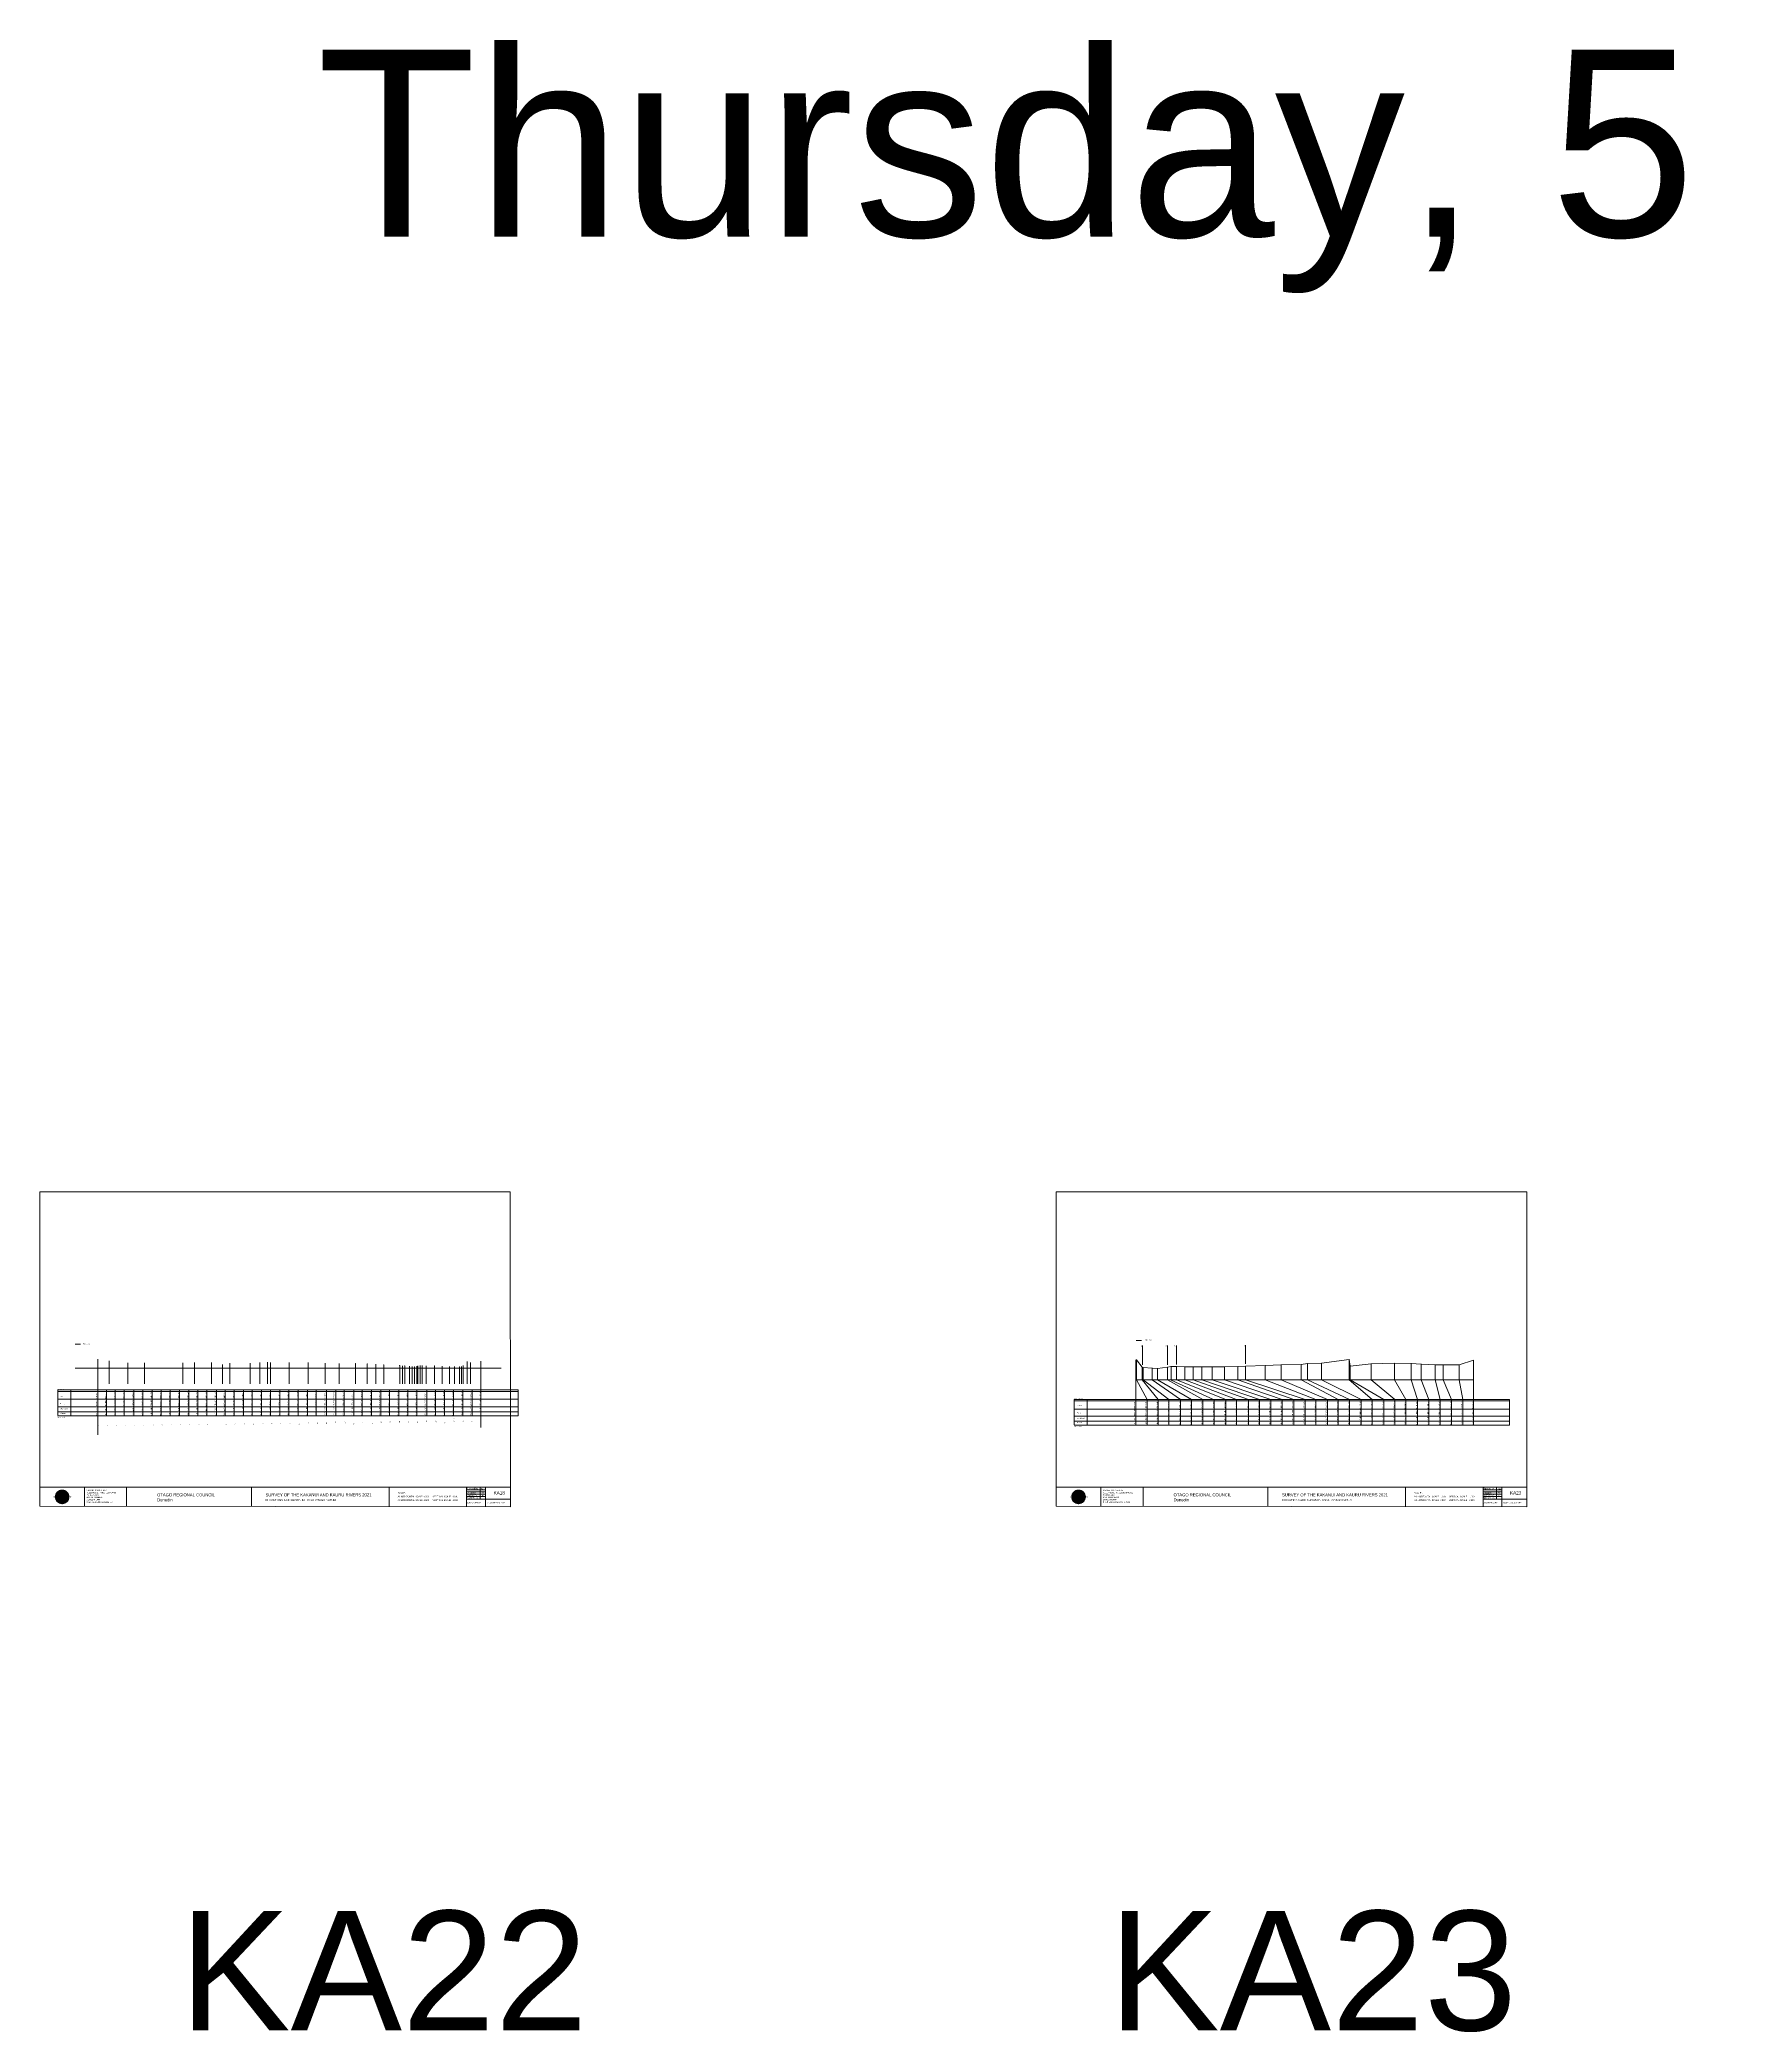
# Model space of a CAD drawing. Header units: millimetres. Extents: x -4102225 to 9709333, y -443196 to 2258209.
# Drawn here: x -2431391 to -1525948, y -213584 to 852398 of the extents above; entities that cross this region are included whole.
import ezdxf

# ---------------------------------------------------------------- set-up
doc = ezdxf.new("R2010")
doc.units = ezdxf.units.MM
doc.header["$PDMODE"] = 35
doc.header["$PDSIZE"] = 20
doc.layers.get('0').update_dxf_attribs({"lineweight": 0})
doc.layers.add('geo', color=7, linetype='Continuous', lineweight=0)
doc.styles.get("Standard").update_dxf_attribs({"font": 'arial.ttf'})

# ---------------------------------------------------------------- blocks, each defined once
blk = doc.blocks.new('Geomatics_Circle_SPT')
at = {"layer": 'geo', "color": 2, "linetype": 'Continuous', "lineweight": 0}
for p, q in [((0, 25.2), (-25.2, 0)), ((-24.7, 4.9), (-4.9, 24.7)), ((-24.7, -4.9), (4.9, 24.7)), ((4.9, -24.7), (-24.7, 4.9)), ((-24.7, 0), (0, -24.7)), ((-9.7, 23.3), (-23.3, 9.6)), ((9.7, 23.3), (-23.3, -9.7)), ((-23.3, 9.7), (9.7, -23.3)), ((-21, 14), (-14, 21)), ((-21, -14), (14, 21)), ((14, -21), (-21, 14)), ((0, 0), (-17.8, 17.8)), ((0, 0), (-17.8, -17.8)), ((-14, 21), (21, -14)), ((21, 14), (-14, -21)), ((23.3, -9.7), (-9.7, 23.3)), ((-9.7, -23.3), (23.3, 9.7)), ((-4.9, 24.7), (24.7, -4.9)), ((24.7, 4.9), (-4.9, -24.7)), ((25.2, 0), (0, 25.2)), ((0, 0), (17.8, 17.8)), ((0, 0), (17.8, -17.8)), ((0, -24.8), (25.2, 0)), ((4.9, 24.7), (24.7, 4.9)), ((23.3, 9.7), (9.7, 23.3)), ((14, 21), (21, 14)), ((17.8, 18.1), (17.8, 18.1)), ((-4.9, -24.7), (-24.7, -4.9)), ((-23.3, -9.7), (-9.7, -23.3)), ((-14, -21), (-21, -14)), ((-17.8, -17.8), (-17.8, -17.8)), ((24.7, -4.9), (4.9, -24.7)), ((4.9, -24.7), (4.9, -24.7)), ((9.7, -23.3), (23.3, -9.7)), ((21, -14), (14, -21)), ((18.1, -17.8), (18.1, -17.8))]:
    blk.add_line(p, q, dxfattribs=at)
at = {"layer": 'geo', "color": 1, "linetype": 'Continuous', "lineweight": 0}
for p, q in [((-25.2, 0), (9.7, 23.3)), ((-25.2, 0), (-9.6, 23.3)), ((-25.2, 0), (23.3, 9.7)), ((-25.2, 0), (-23.3, 9.7)), ((-23.3, -9.7), (-25.2, 0)), ((-9.6, -23.3), (-25.2, 0)), ((9.7, -23.3), (-25.2, 0)), ((-4.9, 24.8), (-24.7, -4.9)), ((4.9, 24.7), (-24.7, 4.9)), ((14, 21), (-24.7, -4.9)), ((-14, 21), (-24.7, 4.9)), ((21, 14), (-24.7, 4.9)), ((-21, 14), (-24.7, -4.9)), ((0, 0), (-24.7, 4.9)), ((-24.7, 4.9), (-21, -14)), ((-24.7, 4.9), (-4.9, -24.7)), ((-24.7, 4.9), (14, -21)), ((-24.7, 4.9), (-24.7, 4.9)), ((0, 0), (-24.7, -4.9)), ((-23.3, 9.7), (0, 25.2)), ((-23.3, -9.6), (0, 25.2)), ((-23.3, -9.6), (17.8, 17.8)), ((-23.3, 9.7), (-17.8, 17.9)), ((-23.3, -9.6), (-17.8, 17.9)), ((-23.3, 9.7), (17.8, 17.8)), ((-17.8, -17.8), (-23.3, 9.7)), ((0, -25.2), (-23.3, 9.7)), ((-23.3, 9.7), (17.8, -17.8)), ((-23.3, 9.7), (25.2, 0)), ((-23.3, 9.4), (-23.3, 9.4)), ((-23.3, -9.7), (25.2, 0)), ((4.9, 24.8), (-21, -14)), ((-4.9, 24.7), (-21, 14)), ((14, 21), (-21, 14)), ((-14, 21), (-21, -14)), ((0, 0), (-21, 14)), ((-21, 14), (-14, -21)), ((-21, 14), (4.9, -24.7)), ((-21, 14), (-21, 14)), ((24.7, 4.9), (-21, 14)), ((0, 0), (-21, -14)), ((-17.9, 17.6), (-17.9, 17.6)), ((-17.8, 17.8), (9.7, 23.3)), ((-17.8, 17.8), (-9.6, 23.3)), ((-17.8, -17.8), (9.7, 23.3)), ((-17.8, -17.8), (-9.7, 23.3)), ((-9.7, -23.3), (-17.8, 17.8)), ((-17.8, 17.8), (9.7, -23.3)), ((-17.8, 17.8), (23.3, -9.6)), ((-17.8, 17.8), (23.3, 9.7)), ((-17.8, -17.8), (23.3, 9.7)), ((4.9, 24.7), (-14, 21)), ((-4.9, 24.7), (-14, -20.9)), ((0, 0), (-14, 21)), ((-14, 21), (-4.9, -24.7)), ((-14, 21), (-14, 21)), ((24.7, -4.9), (-14, 21)), ((21, 14), (-14, 21)), ((-14, -21), (24.7, 4.9)), ((0, 0), (-14, -21)), ((-9.8, 23.1), (-9.8, 23.1)), ((-9.7, 23.3), (0, 25.2)), ((-9.7, 23.3), (0, -25.2)), ((-9.7, -23.3), (0, 25.2)), ((-9.6, 23.3), (17.8, -17.8)), ((-9.6, 23.3), (25.2, 0)), ((-9.6, 23.3), (17.8, 17.8)), ((-9.6, -23.3), (17.8, 17.9)), ((25.2, 0), (-9.6, -23.3)), ((0, 0), (-4.9, 24.7)), ((-4.9, 24.7), (-4.9, 24.7)), ((21, -14), (-4.9, 24.7)), ((24.8, 4.9), (-4.9, 24.7)), ((14, 21), (-4.9, 24.7)), ((-4.9, -24.7), (21, 14)), ((0, 0), (-4.9, -24.7)), ((-0.2, 25.1), (-0.2, 25.1)), ((0, 25.2), (9.7, -23.3)), ((0, 25.2), (23.3, -9.7)), ((0, 25.2), (23.3, 9.7)), ((0, 25.2), (9.7, 23.3)), ((0, 0), (4.9, 24.7)), ((0, -25.2), (9.7, 23.3)), ((0, 0), (14, 21)), ((0, 0), (21, 14)), ((23.3, 9.7), (0, -25.2)), ((0, 0), (24.8, 4.9)), ((0, 0), (4.9, -24.7)), ((0, 0), (14, -21)), ((0, 0), (21, -14)), ((0, 0), (24.8, -4.9)), ((21, 14), (4.9, 24.8)), ((14, -21), (4.9, 24.7)), ((24.7, -4.9), (4.9, 24.7)), ((4.9, 24.7), (4.9, 24.7)), ((4.9, -24.7), (14, 21)), ((4.9, -24.7), (24.7, 4.9)), ((9.4, 23.3), (9.4, 23.3)), ((9.7, 23.3), (17.8, -17.8)), ((9.7, 23.3), (25.2, 0)), ((9.7, 23.3), (17.8, 17.9)), ((17.8, 17.8), (9.7, -23.3)), ((25.2, 0), (9.7, -23.3)), ((21, -14), (14, 21)), ((24.7, 4.9), (14, 21)), ((14, 21), (14, 21)), ((14, -21), (21, 14)), ((17.6, 17.9), (17.6, 17.9)), ((17.8, 17.8), (23.3, -9.7)), ((17.8, 17.8), (23.3, 9.7)), ((23.3, 9.7), (17.8, -17.8)), ((24.7, -4.9), (21, 14)), ((21, 14), (21, 14)), ((21, -14), (24.7, 4.9)), ((23.1, 9.8), (23.1, 9.8)), ((23.3, 9.7), (25.2, 0)), ((25.2, 0), (23.3, -9.6)), ((24.7, 4.9), (24.7, 4.9)), ((25.1, 0.2), (25.1, 0.2)), ((-25.2, 0), (23.3, -9.7)), ((-25.1, -0.2), (-25.1, -0.2)), ((-24.7, -4.9), (-24.7, -4.9)), ((-24.7, -4.9), (-14, -21)), ((-24.7, -4.9), (4.9, -24.7)), ((-24.7, -4.9), (21, -14)), ((-17.8, -17.8), (-23.3, -9.7)), ((0, -25.2), (-23.3, -9.6)), ((17.8, -17.8), (-23.3, -9.6)), ((-23.1, -9.8), (-23.1, -9.8)), ((-21, -14), (24.7, -4.9)), ((-21, -14), (-21, -14)), ((-21, -14), (-4.9, -24.7)), ((-21, -14), (14, -21)), ((23.3, -9.7), (-17.8, -17.8)), ((-9.6, -23.3), (-17.8, -17.8)), ((9.7, -23.3), (-17.8, -17.8)), ((-17.6, -17.9), (-17.6, -17.9)), ((-14, -21), (21, -14)), ((-14, -21), (-14, -21)), ((-14, -21), (4.9, -24.7)), ((17.8, -17.8), (-9.7, -23.3)), ((0, -25.2), (-9.7, -23.3)), ((-9.4, -23.3), (-9.4, -23.3)), ((-4.9, -24.7), (24.7, -4.9)), ((-4.9, -24.7), (14, -21)), ((-4.9, -24.7), (-4.9, -24.7)), ((23.3, -9.6), (0, -25.2)), ((9.7, -23.3), (0, -25.2)), ((0.2, -25.1), (0.2, -25.1)), ((4.9, -24.7), (21, -14)), ((4.9, -24.7), (4.9, -24.7)), ((17.8, -17.8), (9.7, -23.3)), ((9.8, -23.1), (9.8, -23.1)), ((14, -21), (24.7, -4.9)), ((14, -21), (14, -21)), ((23.3, -9.6), (17.8, -17.8)), ((17.9, -17.6), (17.9, -17.6)), ((21, -14), (21, -14)), ((23.3, -9.4), (23.3, -9.4)), ((24.7, -4.9), (24.7, -4.9))]:
    blk.add_line(p, q, dxfattribs=at)
at = {"layer": 'geo', "color": 114, "linetype": 'Continuous', "lineweight": 0}
for p, q in [((17.9, 17.8), (-25.2, 0)), ((-24.7, 4.9), (14, 21)), ((-24.7, -4.9), (21, 14)), ((-14, -21), (-24.7, 4.9)), ((9.7, 23.3), (-23.3, 9.7)), ((0, 0), (-23.3, 9.7)), ((-23.3, 9.7), (-9.7, -23.3)), ((0, 0), (-23.3, -9.7)), ((-4.9, -24.7), (-21, 14)), ((-20.9, 14), (4.9, 24.7)), ((24.8, 4.9), (-20.9, -14)), ((0, 25.2), (-17.8, 17.8)), ((-17.8, 17.8), (0, -25.2)), ((-14, 21), (-4.9, 24.7)), ((4.9, -24.7), (-14, 21)), ((0, 0), (-9.7, 23.3)), ((0, 0), (-9.7, -23.3)), ((-4.9, 24.7), (14, -21)), ((17.8, -17.8), (0, 25.2)), ((0, 0), (9.7, 23.3)), ((0, 0), (23.3, 9.7)), ((0, 0), (9.7, -23.3)), ((0, 0), (23.3, -9.7)), ((4.9, 24.7), (21, -14)), ((23.3, -9.7), (9.7, 23.3)), ((14, 21), (24.7, -4.9)), ((25.2, 0), (17.8, 17.8)), ((21, 14), (24.7, 4.9)), ((-25.2, 0), (-17.8, -17.8)), ((-21, -14), (-24.7, -4.9)), ((-17.8, -17.8), (25.2, 0)), ((24.8, -4.9), (-14, -21)), ((-9.6, -23.3), (23.3, -9.7)), ((21, -14), (-4.9, -24.8)), ((0, -25.2), (17.9, -17.8)), ((14, -21), (4.9, -24.8))]:
    blk.add_line(p, q, dxfattribs=at)
at = {"layer": 'geo', "color": 250, "linetype": 'Continuous', "lineweight": 0}
for p, q in [((0, 0), (-25.2, 0)), ((24.7, 4.9), (-24.7, 4.9)), ((-24.7, 4.9), (-24.7, -4.9)), ((-23.3, 9.7), (23.3, 9.7)), ((-23.3, 9.7), (-23.3, 9.7)), ((-23.3, -9.7), (-23.3, 9.7)), ((21, 14), (-21, 14)), ((-21, 14), (-21, -14)), ((-17.8, 17.8), (17.8, 17.8)), ((-17.8, -17.8), (-17.8, 17.8)), ((-14, 21), (-14, 21)), ((14, 21), (-14, 21)), ((-14, 20.9), (-14, -21)), ((-9.7, 23.3), (9.7, 23.3)), ((-9.7, -23.3), (-9.7, 23.3)), ((-4.9, 24.7), (4.9, 24.7)), ((-4.9, 24.7), (-4.9, -24.7)), ((0, 0), (0, 25.2)), ((0, 0), (0, -25.2)), ((0, 0), (25.2, 0)), ((4.9, 24.7), (4.9, -24.7)), ((9.7, -23.3), (9.7, 23.3)), ((14, 21), (14, -21)), ((17.8, -17.8), (17.8, 17.8)), ((21, 14), (21, 14)), ((21, -14), (21, 14)), ((23.3, 9.7), (23.3, -9.7)), ((24.7, 4.9), (24.7, 4.9)), ((24.7, -4.9), (24.7, 4.9)), ((-24.7, -4.9), (24.7, -4.9)), ((23.3, -9.7), (-23.3, -9.7)), ((-21, -14), (21, -14)), ((17.8, -17.8), (-17.8, -17.8)), ((-14, -21), (14, -21)), ((9.7, -23.3), (-9.7, -23.3)), ((-4.9, -24.7), (4.9, -24.7))]:
    blk.add_line(p, q, dxfattribs=at)
blk = doc.blocks.new('GeomaticsNZ TITLE BLOCK')
at = {"color": 7, "linetype": 'Continuous', "lineweight": 0}
for p, q in [((0, 95), (0, 1579)), ((0, 1579), (2363, 1579)), ((2363, 1579), (2364, 95)), ((2364, 95), (0, 95)), ((0, 95), (0, 0)), ((0, 0), (2364, -4)), ((16, 95), (2364, 95)), ((224, 95), (224, 0)), ((2364, 95), (383, 95)), ((436, 95), (436, -1)), ((1063, 95), (1063, -2)), ((1755, 95), (1755, -3)), ((2144, 95), (2144, -3)), ((2144, 82), (2239, 82)), ((2144, 71), (2239, 71)), ((2144, 60), (2239, 60)), ((2144, 49), (2239, 49)), ((2144, 35), (2364, 35)), ((2212, 95), (2212, 36)), ((2239, 95), (2239, -3)), ((2364, -4), (2364, 95))]:
    blk.add_line(p, q, dxfattribs=at)
at = {"color": 7, "linetype": 'Continuous', "lineweight": 0, "xscale": 1.36, "yscale": 1.36, "zscale": 1.36}
blk.add_blockref('Geomatics_Circle_SPT', (112, 46), dxfattribs=at)
at = {"color": 7, "linetype": 'Continuous', "lineweight": 0}
for s, p in [('PK&RR', (2213, 85)), ('ST', (2220, 64)), ('PK', (2220, 51))]:
    blk.add_text(s, height=5, dxfattribs=at).set_placement(p)
at = {"color": 7, "linetype": 'Continuous', "lineweight": 0, "attachment_point": 1}
for s, width, heights, insert, char_height in [('{\\C256;Geomatics N.Z. LTD                   }', 125.08, [15.8], (69, 50), 7), ('{\\C256;GEOMATICS N.Z. LTD                   \\PTELEPHONE:  M 021 023 6 00 55;\\PPO BOX 2177\\PSOUTH DUNEDIN\\PDUNEDIN 9044\\PEmail: geomaticsnz@gmail.com}', 3535.73, [94.7], (234, 83), 7), ('{\\C256;OTAGO REGIONAL COUNCIL\\PDunedin}', 3535.73, [0], (589, 64), 15), ('{\\C256;SURVEY OF THE KAKANUI AND KAURU RIVERS 2021}', 3535.73, [0], (1134, 64), 15), ('{\\C256;ELEVATIONS ARE SHOWN IN LOCAL OTAGO DATUM}', 3535.73, [0], (1134, 35), 10), ('{\\C256;Surveyed by:}', 3535.73, [0], (2145, 92), 7), ('{\\C256;Checked by:}', 3535.73, [0], (2145, 59), 7), ('{\\C256;Approved by:}', 3535.73, [0], (2145, 46), 7), ('{\\C256;JOB No 0032021}', 3535.73, [0], (2145, 21), 7), ('{\\C256;Drawn by:}', 3535.73, [0], (2146, 70), 7), ('{\\C256;Drawn:16-JUNE-2021}', 3535.73, [0], (2245, 21), 7)]:
    blk.add_mtext_dynamic_manual_height_columns(s, width=width, gutter_width=159, heights=heights, dxfattribs=dict(at, insert=insert, char_height=char_height))
blk = doc.blocks.new('A$Cb97534b7')
at = {"color": 5, "linetype": 'Continuous', "lineweight": 0}
blk.add_text('Thursday, 5 August 2021 12:20:21 PM', height=100000, dxfattribs=at).set_placement((0, 29400))

msp = doc.modelspace()

# ---------------------------------------------------------------- linework, layer by layer
at = {"color": 1, "lineweight": 0}
for p, q in [((-2412481.839, 154507.713), (-2409575.109, 154507.713)), ((-1844853.706, 156500.44), (-1841946.975, 156500.44))]:
    msp.add_line(p, q, dxfattribs=at)
at = {"color": 7, "lineweight": 0}
for p, q in [((-1841472.102, 143410.418), (-1841472.102, 153769.056)), ((-1828068.892, 143413.871), (-1828068.892, 153765.98)), ((-1823204.971, 143555.918), (-1823204.971, 153765.98)), ((-1786407.729, 143987.781), (-1786407.729, 153900.611)), ((-2421792.794, 130000), (-2421792.794, 129453.037)), ((-2414890.452, 130000), (-2414890.452, 116175.74)), ((-2175479.648, 130000), (-2175479.648, 116175.74)), ((-1877957.735, 125000), (-1877957.735, 124453.037)), ((-1871055.393, 125000), (-1871055.393, 111175.74)), ((-1645096.478, 125000), (-1645096.478, 111175.74))]:
    msp.add_line(p, q, dxfattribs=at)
at = {"lineweight": 0}
for p, q in [((-2412469.719, 141702.932), (-2184523.485, 141702.932)), ((-2400336.086, 146547), (-2400336.086, 106092.149)), ((-2195425.036, 145360), (-2195425.036, 110022.422)), ((-1845066.138, 146037), (-1845066.138, 111175.74)), ((-1844713.027, 146127), (-1844713.027, 135485.95)), ((-1841592.922, 142197), (-1841592.922, 135485.95)), ((-1836179.007, 141647), (-1836179.007, 135485.95)), ((-1833381.454, 141527), (-1833381.454, 135485.95)), ((-1826143.224, 142648), (-1826143.224, 135485.95)), ((-1818864.26, 142328), (-1818864.26, 135485.95)), ((-1814313.932, 142318), (-1814313.932, 135485.95)), ((-1809655.771, 142328), (-1809655.771, 135485.95)), ((-1804108.587, 142358), (-1804108.587, 135485.95)), ((-1797502.685, 142358), (-1797502.685, 135485.95)), ((-1790412.385, 142548), (-1790412.385, 135485.95)), ((-1775740.127, 143098), (-1775740.127, 135485.95)), ((-1767293.837, 143549), (-1767293.837, 135485.95)), ((-1756534.965, 143669), (-1756534.965, 135485.95)), ((-1753084.204, 144209), (-1753084.204, 135485.95)), ((-1745654.714, 144279), (-1745654.714, 135485.95)), ((-1730780.612, 146309), (-1730780.612, 135485.95)), ((-1730375.864, 142799), (-1730375.864, 135485.95)), ((-1719159.967, 143979), (-1719159.967, 135485.95)), ((-1706671.884, 144409), (-1706671.884, 135485.95)), ((-1697703.596, 144250), (-1697703.596, 135485.95)), ((-1692252.11, 143760), (-1692252.11, 135485.95)), ((-1684894.028, 143510), (-1684894.028, 135485.95)), ((-1680540.457, 143450), (-1680540.457, 135485.95)), ((-1671939.703, 143470), (-1671939.703, 135485.95)), ((-1664317.863, 145990), (-1664317.863, 111047.995)), ((-1845066.138, 135485.95), (-1664317.863, 135485.95)), ((-1844713.027, 135485.95), (-1838876.639, 125000)), ((-1841592.922, 135485.95), (-1833061.72, 125000)), ((-1836179.007, 135485.95), (-1821185.747, 125000)), ((-1833381.454, 135485.95), (-1815210.525, 125000)), ((-1826143.224, 135282.967), (-1803072.038, 124797.017)), ((-1818864.26, 135485.95), (-1791062.921, 125000)), ((-1814313.932, 135485.95), (-1784768.688, 125000)), ((-1809655.771, 135485.95), (-1778815.878, 125000)), ((-1804108.587, 135485.95), (-1772767.056, 125000)), ((-1797502.685, 135485.95), (-1766721.219, 125000)), ((-1790412.385, 135485.95), (-1760523.331, 125000)), ((-1775740.127, 135485.95), (-1748616.86, 125000)), ((-1767293.837, 135485.95), (-1742527.693, 125000)), ((-1756534.965, 135485.95), (-1736721.399, 125000)), ((-1753084.204, 135485.95), (-1730738.589, 125000)), ((-1745654.714, 135485.95), (-1724492.186, 125000)), ((-1730780.612, 135485.95), (-1718467.724, 125000)), ((-1730375.864, 135485.95), (-1712324.341, 125000)), ((-1719159.967, 135485.95), (-1706405.284, 125000)), ((-1706671.884, 135485.95), (-1700474.18, 125000)), ((-1697703.596, 135485.95), (-1694329.139, 125000)), ((-1692252.11, 135485.95), (-1688211.568, 125000)), ((-1684894.028, 135485.95), (-1682167.535, 125000)), ((-1680540.457, 135485.95), (-1676189.763, 125000)), ((-1671939.703, 135485.95), (-1670082.599, 125000)), ((-1877957.735, 125000), (-1645096.478, 125000)), ((-1877957.735, 124153.568), (-1645096.478, 124153.568)), ((-1877957.735, 119828.492), (-1645096.478, 119828.492)), ((-1838876.639, 111175.74), (-1838876.639, 125000)), ((-1827260.381, 111175.74), (-1827260.381, 125000)), ((-1821185.747, 111175.74), (-1821185.747, 125000)), ((-1815210.525, 111175.74), (-1815210.525, 125000)), ((-1803072.038, 111175.74), (-1803072.038, 125000)), ((-1791062.921, 111175.74), (-1791062.921, 125000)), ((-1784768.688, 111175.74), (-1784768.688, 125000)), ((-1778815.878, 111175.74), (-1778815.878, 125000)), ((-1772767.056, 111175.74), (-1772767.056, 125000)), ((-1766721.219, 111175.74), (-1766721.219, 125000)), ((-1760523.331, 111175.74), (-1760523.331, 125000)), ((-1748616.86, 111175.74), (-1748616.86, 125000)), ((-1742527.693, 111175.74), (-1742527.693, 125000)), ((-1736721.399, 111175.74), (-1736721.399, 125000)), ((-1730738.589, 111175.74), (-1730738.589, 125000)), ((-1724492.186, 111175.74), (-1724492.186, 125000)), ((-1718467.724, 111175.74), (-1718467.724, 125000)), ((-1712324.341, 111175.74), (-1712324.341, 125000)), ((-1706405.284, 111175.74), (-1706405.284, 125000)), ((-1700474.18, 111175.74), (-1700474.18, 125000)), ((-1694329.139, 111175.74), (-1694329.139, 125000)), ((-1688211.568, 111175.74), (-1688211.568, 125000)), ((-1682167.535, 111175.74), (-1682167.535, 125000)), ((-1676189.763, 111175.74), (-1676189.763, 125000)), ((-1670082.599, 111175.74), (-1670082.599, 125000)), ((-1877957.735, 115970.333), (-1645096.478, 115970.333)), ((-1877957.735, 113366.063), (-1645096.478, 113366.063)), ((-1877957.735, 111175.74), (-1645096.478, 111175.74))]:
    msp.add_line(p, q, dxfattribs=at)
for p, q in [((-2394260.204, 145577), (-2394260.204, 141702.932)), ((-2394260.204, 141702.932), (-2394260.204, 133330.042)), ((-2384274.192, 144577), (-2384274.192, 141702.932)), ((-2384274.192, 141702.932), (-2384274.192, 133330.042)), ((-2375459.163, 144447), (-2375459.163, 141702.932)), ((-2375459.163, 141702.932), (-2375459.163, 133330.042)), ((-2354930.457, 144448), (-2354930.457, 141702.932)), ((-2354930.457, 141702.932), (-2354930.457, 133330.042)), ((-2348641.497, 144618), (-2348641.497, 141702.932)), ((-2348641.497, 141702.932), (-2348641.497, 133330.042)), ((-2339575.777, 144648), (-2339575.777, 141702.932)), ((-2339575.777, 141702.932), (-2339575.777, 133330.042)), ((-2333622.327, 143698), (-2333622.327, 141702.932)), ((-2333622.327, 141702.932), (-2333622.327, 133330.042)), ((-2329755.074, 144268), (-2329755.074, 141702.932)), ((-2329755.074, 141702.932), (-2329755.074, 133330.042)), ((-2318921.627, 144378), (-2318921.627, 141702.932)), ((-2318921.627, 141702.932), (-2318921.627, 133330.042)), ((-2313683.075, 144748), (-2313683.075, 141702.932)), ((-2313683.075, 141702.932), (-2313683.075, 133330.042)), ((-2309578.65, 144938), (-2309578.65, 141702.932)), ((-2309578.65, 141702.932), (-2309578.65, 133330.042)), ((-2307938.407, 144618), (-2307938.407, 141702.932)), ((-2307938.407, 141702.932), (-2307938.407, 133330.042)), ((-2298062.441, 144669), (-2298062.441, 141702.932)), ((-2298062.441, 141702.932), (-2298062.441, 133330.042)), ((-2287813.947, 144619), (-2287813.947, 141702.932)), ((-2287813.947, 141702.932), (-2287813.947, 133330.042)), ((-2278695.85, 144399), (-2278695.85, 141702.932)), ((-2278695.85, 141702.932), (-2278695.85, 133330.042)), ((-2271261.732, 144239), (-2271261.732, 141702.932)), ((-2271261.732, 141702.932), (-2271261.732, 133330.042)), ((-2262435.144, 144119), (-2262435.144, 141702.932)), ((-2262435.144, 141702.932), (-2262435.144, 133330.042)), ((-2256190.24, 143999), (-2256190.24, 141702.932)), ((-2256190.24, 141702.932), (-2256190.24, 133330.042)), ((-2251579.498, 143839), (-2251579.498, 141702.932)), ((-2251579.498, 141702.932), (-2251579.498, 133330.042)), ((-2247435.199, 143439), (-2247435.199, 141702.932)), ((-2247435.199, 141702.932), (-2247435.199, 133330.042)), ((-2238856.05, 143039), (-2238856.05, 141702.932)), ((-2238856.05, 141702.932), (-2238856.05, 133330.042)), ((-2237401.404, 142979), (-2237401.404, 141702.932)), ((-2237401.404, 141702.932), (-2237401.404, 133330.042)), ((-2236188.938, 142889), (-2236188.938, 141702.932)), ((-2236188.938, 141702.932), (-2236188.938, 133330.042)), ((-2233663.132, 142679), (-2233663.132, 141702.932)), ((-2233663.132, 141702.932), (-2233663.132, 133330.042)), ((-2232209.682, 142479), (-2232209.682, 141702.932)), ((-2232209.682, 141702.932), (-2232209.682, 133330.042)), ((-2230853.188, 142459), (-2230853.188, 141702.932)), ((-2230853.188, 141702.932), (-2230853.188, 133330.042)), ((-2229697.017, 142690), (-2229697.017, 141702.932)), ((-2229697.017, 141702.932), (-2229697.017, 133330.042)), ((-2229123.909, 142990), (-2229123.909, 141702.932)), ((-2229123.909, 141702.932), (-2229123.909, 133330.042)), ((-2227859.666, 143110), (-2227859.666, 141702.932)), ((-2227859.666, 141702.932), (-2227859.666, 133330.042)), ((-2226803.872, 143100), (-2226803.872, 141702.932)), ((-2226803.872, 141702.932), (-2226803.872, 133330.042)), ((-2224757.541, 142950), (-2224757.541, 141702.932)), ((-2224757.541, 141702.932), (-2224757.541, 133330.042)), ((-2220314.699, 142870), (-2220314.699, 141702.932)), ((-2220314.699, 141702.932), (-2220314.699, 133330.042)), ((-2216136.095, 142790), (-2216136.095, 141702.932)), ((-2216136.095, 141702.932), (-2216136.095, 133330.042)), ((-2212269.203, 142560), (-2212269.203, 141702.932)), ((-2212269.203, 141702.932), (-2212269.203, 133330.042)), ((-2209556.936, 142540), (-2209556.936, 141702.932)), ((-2209556.936, 141702.932), (-2209556.936, 133330.042)), ((-2206947.753, 142450), (-2206947.753, 141702.932)), ((-2206947.753, 141702.932), (-2206947.753, 133330.042)), ((-2205740.716, 142530), (-2205740.716, 141702.932)), ((-2205740.716, 141702.932), (-2205740.716, 133330.042)), ((-2204946.31, 143070), (-2204946.31, 141702.932)), ((-2204946.31, 141702.932), (-2204946.31, 133330.042)), ((-2204945.622, 142590), (-2204945.622, 141702.932)), ((-2202788.496, 145250), (-2202788.496, 141702.932)), ((-2202788.496, 141702.932), (-2202788.496, 133330.042)), ((-2200942.926, 144720), (-2200942.926, 141702.932)), ((-2200942.926, 141702.932), (-2200942.926, 133330.042)), ((-2395721.222, 130000), (-2395721.222, 116175.74)), ((-2391052.069, 130000), (-2391052.069, 116175.74)), ((-2386194.547, 130000), (-2386194.547, 116175.74)), ((-2381148.92, 130000), (-2381148.92, 116175.74)), ((-2376315.775, 130000), (-2376315.775, 116175.74)), ((-2371237.374, 130000), (-2371237.374, 116175.74)), ((-2366556.921, 130000), (-2366556.921, 116175.74)), ((-2361578.966, 130000), (-2361578.966, 116175.74)), ((-2356737.993, 130000), (-2356737.993, 116175.74)), ((-2351747.585, 130000), (-2351747.585, 116175.74)), ((-2346873.151, 130000), (-2346873.151, 116175.74)), ((-2341958.759, 130000), (-2341958.759, 116175.74)), ((-2336964.462, 130000), (-2336964.462, 116175.74)), ((-2332286.458, 130000), (-2332286.458, 116175.74)), ((-2327487.179, 130000), (-2327487.179, 116175.74)), ((-2322425.147, 130000), (-2322425.147, 116175.74)), ((-2317791.043, 130000), (-2317791.043, 116175.74)), ((-2312828.09, 130000), (-2312828.09, 116175.74)), ((-2307936.878, 130000), (-2307936.878, 116175.74)), ((-2302956.357, 130000), (-2302956.357, 116175.74)), ((-2298181.975, 130000), (-2298181.975, 116175.74)), ((-2293155.657, 130000), (-2293155.657, 116175.74)), ((-2288149.341, 130000), (-2288149.341, 116175.74)), ((-2283539.485, 130000), (-2283539.485, 116175.74)), ((-2278059.963, 130000), (-2278059.963, 116175.74)), ((-2273065.966, 130000), (-2273065.966, 116175.74)), ((-2268500.006, 130000), (-2268500.006, 116175.74)), ((-2263359.141, 130000), (-2263359.141, 116175.74)), ((-2258999.687, 130000), (-2258999.687, 116175.74)), ((-2253982.202, 130000), (-2253982.202, 116175.74)), ((-2248923.588, 130000), (-2248923.588, 116175.74)), ((-2244317.37, 130000), (-2244317.37, 116175.74)), ((-2239341.013, 130000), (-2239341.013, 116175.74)), ((-2234570.291, 130000), (-2234570.291, 116175.74)), ((-2229717.314, 130000), (-2229717.314, 116175.74)), ((-2224415.354, 130000), (-2224415.354, 116175.74)), ((-2219690.955, 130000), (-2219690.955, 116175.74)), ((-2214966.553, 130000), (-2214966.553, 116175.74)), ((-2210027.402, 130000), (-2210027.402, 116175.74)), ((-2205141.941, 130000), (-2205141.941, 116175.74)), ((-2200149.111, 130000), (-2200149.111, 116175.74)), ((-1833061.72, 125000), (-1833061.72, 111175.74))]:
    msp.add_line(p, q)
at = {"color": 7, "lineweight": 0, "transparency": 33554687}
for p, q in [((-2421792.794, 130000), (-2175479.648, 130000)), ((-2421792.794, 129453.037), (-2421792.794, 116302.518)), ((-2421792.794, 129153.568), (-2175479.648, 129153.568)), ((-2421792.794, 125031.475), (-2175479.648, 125031.475)), ((-2421792.794, 120970.333), (-2175479.648, 120970.333)), ((-2421792.794, 118366.063), (-2175479.648, 118366.063)), ((-1877957.735, 124453.037), (-1877957.735, 111302.518)), ((-2421792.794, 116175.74), (-2175479.648, 116175.74))]:
    msp.add_line(p, q, dxfattribs=at)
at = {"color": 1}
msp.add_lwpolyline([(-1845066.138, 146037), (-1844713.027, 146127), (-1841592.922, 142197), (-1841093.221, 142037), (-1836179.007, 141647), (-1833381.454, 141527), (-1827993.392, 142128), (-1826143.224, 142648), (-1823159.132, 142538), (-1818864.26, 142328), (-1814313.932, 142318), (-1809655.771, 142328), (-1804108.587, 142358), (-1797502.685, 142358), (-1790412.385, 142548), (-1786346.86, 142708), (-1775740.127, 143098), (-1767293.837, 143549), (-1756534.965, 143669), (-1753084.204, 144209), (-1745654.714, 144279), (-1730780.612, 146309), (-1730375.864, 142799), (-1719159.967, 143979), (-1706671.884, 144409), (-1697703.596, 144250), (-1692252.11, 143760), (-1684894.028, 143510), (-1680540.457, 143450), (-1671939.703, 143470), (-1664317.863, 145990)], dxfattribs=at)
msp.add_lwpolyline([(-1841093.221, 142037), (-1841093.221, 135485.95), (-1827260.381, 125000)])
at = {"lineweight": 0}
for points in [[(-1827993.392, 142128), (-1827993.392, 135485.95), (-1809070.252, 125000), (-1809070.252, 111175.74)], [(-1823159.132, 142538), (-1823159.132, 135485.95), (-1796783.424, 125000), (-1796783.424, 111175.74)], [(-1786346.86, 142708), (-1786346.86, 135485.95), (-1754371.095, 125000), (-1754371.095, 111175.74)]]:
    msp.add_lwpolyline(points, dxfattribs=at)
at = {"color": 32, "lineweight": 0, "true_color": 0xcd6928}
for p in [(-2400336.086, 146547), (-2394260.204, 145577), (-2384274.192, 144577), (-2375459.163, 144447), (-2354930.457, 144448), (-2348641.497, 144618), (-2339575.777, 144648), (-2333622.327, 143698), (-2329755.074, 144268), (-2318921.627, 144378), (-2313683.075, 144748), (-2309578.65, 144938), (-2307938.407, 144618), (-2298062.441, 144669), (-2287813.947, 144619), (-2278695.85, 144399), (-2271261.732, 144239), (-2262435.144, 144119), (-2256190.24, 143999), (-2251579.498, 143839), (-2247435.199, 143439), (-2238856.05, 143039), (-2237401.404, 142979), (-2236188.938, 142889), (-2233663.132, 142679), (-2232209.682, 142479), (-2230853.188, 142459), (-2229697.017, 142690), (-2229123.909, 142990), (-2227859.666, 143110), (-2226803.872, 143100), (-2224757.541, 142950), (-2220314.699, 142870), (-2216136.095, 142790), (-2212269.203, 142560), (-2209556.936, 142540), (-2206947.753, 142450), (-2205740.716, 142530), (-2204946.31, 143070), (-2204945.622, 142590), (-2202788.496, 145250), (-2200942.926, 144720), (-2195425.036, 145360)]:
    msp.add_point(p, dxfattribs=at)
at = {"color": 7, "lineweight": 0}
for p in [(-1845066.138, 146037), (-1844713.027, 146127), (-1841592.922, 142197), (-1841093.221, 142037), (-1836179.007, 141647), (-1833381.454, 141527), (-1827993.392, 142128), (-1826143.224, 142648), (-1823159.132, 142538), (-1818864.26, 142328), (-1814313.932, 142318), (-1809655.771, 142328), (-1804108.587, 142358), (-1797502.685, 142358), (-1790412.385, 142548), (-1786346.86, 142708), (-1775740.127, 143098), (-1767293.837, 143549), (-1756534.965, 143669), (-1753084.204, 144209), (-1745654.714, 144279), (-1730780.612, 146309), (-1730375.864, 142799), (-1719159.967, 143979), (-1706671.884, 144409), (-1697703.596, 144250), (-1692252.11, 143760), (-1684894.028, 143510), (-1680540.457, 143450), (-1671939.703, 143470), (-1664317.863, 145990)]:
    msp.add_point(p, dxfattribs=at)

# ---------------------------------------------------------------- block references
msp.add_blockref('A$Cb97534b7', (-2283220.414, 717675.265))
at = {"color": 7, "lineweight": 0, "xscale": 106.5053773992074, "yscale": 106.5053773992074, "zscale": 106.5053773992074}
for p in [(-2431391.343, 67876.527), (-1887556.284, 67876.527)]:
    msp.add_blockref('GeomaticsNZ TITLE BLOCK', p, dxfattribs=at)

# ---------------------------------------------------------------- texts
at = {"color": 7, "lineweight": 0, "transparency": 33554687}
for s, height, p in [('Ground Level', 473.07414, (-2408289.508, 154507.713)), ('Ground Level', 473.07414, (-1840661.374, 156500.44)), ('DATUM 130.00', 473.07414, (-2421859.731, 130135.982)), ('Ground Level', 473.07414, (-2420400.508, 119738.63)), ('Chainage', 473.0741, (-2420398.249, 117414.494)), ('Easting', 473.0741, (-2420417.611, 122527.941)), ('Northing', 473.0741, (-2420348.727, 126387.343)), ('DATUM 125.00', 473.07414, (-1878024.672, 125135.982)), ('Easting', 473.0741, (-1876582.552, 117527.941)), ('Northing', 473.0741, (-1876513.668, 121387.343)), ('Section KA18', 473.07414, (-2421859.742, 115257.825)), ('Section KA18', 473.07414, (-1878024.682, 110257.825)), ('Ground Level', 473.07414, (-1876565.449, 114738.63)), ('Chainage', 473.0741, (-1876563.19, 112414.494))]:
    msp.add_text(s, height=height, dxfattribs=at).set_placement(p)
at = {"lineweight": 0}
for s, p in [('-26.2   146.55  1428238.34  5004980.59', (-2400898.662, 116153.571)), ('-20.1   145.58  1428236.58  5004974.77', (-2396010.575, 116153.571)), ('-10.1   144.58  1428232.90  5004965.47', (-2391122.489, 116153.571)), (' -1.3   144.45  1428230.29  5004957.05', (-2386234.403, 116153.571)), (' 19.2   144.45  1428224.06  5004937.49', (-2381346.316, 116099.683)), (' 25.5   144.62  1428222.73  5004931.32', (-2376458.23, 116155.276)), (' 34.6   144.65  1428219.62  5004922.79', (-2371570.143, 116146.409)), (' 40.5   143.70  1428218.53  5004916.90', (-2366682.057, 116166.872)), (' 44.4   144.27  1428216.84  5004913.37', (-2361793.97, 116166.872)), (' 55.2   144.38  1428213.77  5004902.98', (-2356905.884, 116146.75)), (' 60.4   144.75  1428211.82  5004898.10', (-2352017.797, 116149.478)), (' 64.5   144.94  1428211.22  5004893.99', (-2347130.052, 116149.478)), (' 66.2   144.62  1428211.18  5004892.29', (-2342241.965, 116149.478)), (' 76.1   144.67  1428207.81  5004882.99', (-2337354.22, 116142.657)), (' 86.3   144.62  1428204.42  5004873.31', (-2332466.475, 116147.432)), (' 95.4   144.40  1428201.95  5004864.53', (-2327578.388, 116146.75)), ('102.9   144.24  1428199.39  5004857.54', (-2322690.302, 116099.683)), ('111.7   144.12  1428197.13  5004849.00', (-2317802.215, 116099.683)), ('117.9   144.00  1428195.20  5004843.06', (-2312914.129, 116099.683)), ('122.5   143.84  1428193.66  5004838.71', (-2308026.042, 116099.683)), ('126.7   143.44  1428191.64  5004835.00', (-2303137.956, 116099.683)), ('135.3   143.04  1428190.24  5004826.45', (-2298249.869, 116099.683)), ('136.7   142.98  1428190.04  5004824.99', (-2293361.783, 116099.683)), ('137.9   142.89  1428189.72  5004823.82', (-2288473.696, 116099.683)), ('140.5   142.68  1428188.80  5004821.46', (-2283585.61, 116099.683)), ('141.9   142.48  1428188.05  5004820.17', (-2278697.865, 116099.683)), ('143.3   142.46  1428187.63  5004818.88', (-2273810.119, 116099.683)), ('144.4   142.69  1428187.08  5004817.84', (-2268922.033, 116099.683)), ('145.0   142.99  1428187.08  5004817.24', (-2264034.287, 116099.683)), ('146.3   143.11  1428186.52  5004816.09', (-2259146.542, 116099.683)), ('147.3   143.10  1428187.19  5004814.78', (-2254258.455, 116099.683)), ('149.4   142.95  1428185.85  5004813.05', (-2249370.369, 116099.683)), ('153.8   142.87  1428184.75  5004808.74', (-2244482.283, 116099.683)), ('158.0   142.79  1428183.12  5004804.87', (-2239594.196, 116099.683)), ('161.9   142.56  1428182.19  5004801.11', (-2234706.11, 116099.683)), ('164.6   142.54  1428181.71  5004798.42', (-2229818.364, 116099.683)), ('167.2   142.45  1428180.67  5004796.01', (-2224930.619, 116099.683)), ('168.4   142.53  1428179.98  5004794.96', (-2220042.873, 116099.683)), ('169.2   143.07  1428179.91  5004794.15', (-2215154.787, 116099.683)), ('169.2   142.59  1428179.94  5004794.14', (-2210266.7, 116099.683)), ('171.3   145.25  1428179.30  5004792.08', (-2205378.955, 116099.683)), ('173.2   144.72  1428178.23  5004790.48', (-2200490.869, 116099.683)), ('178.7   145.36  1428176.98  5004785.09', (-2195602.782, 116099.683)), ('  3.1   146.04  1428364.67  5004814.84', (-1845435.718, 111395.538)), ('  3.5   146.13  1428364.67  5004814.48', (-1839401.063, 111395.538)), ('  6.6   142.20  1428364.06  5004811.42', (-1833366.407, 111398.608)), ('  7.1   142.04  1428363.60  5004811.01', (-1827331.751, 111391.786)), (' 12.0   141.65  1428362.50  5004806.22', (-1821297.096, 111348.812)), (' 14.8   141.53  1428361.93  5004803.48', (-1815262.44, 111348.812)), (' 20.2   142.13  1428360.55  5004798.27', (-1809227.785, 111404.406)), (' 22.0   142.65  1428360.29  5004796.43', (-1803193.129, 111404.406)), (' 25.0   142.54  1428359.46  5004793.56', (-1797158.473, 111404.406)), (' 29.3   142.33  1428358.86  5004789.29', (-1791123.818, 111404.406)), (' 33.9   142.32  1428357.56  5004784.92', (-1785089.162, 111395.538)), (' 38.5   142.33  1428356.56  5004780.37', (-1779054.506, 111395.538)), (' 44.1   142.36  1428355.42  5004774.94', (-1773019.851, 111416.002)), (' 50.7   142.36  1428354.08  5004768.47', (-1766985.195, 111395.879)), (' 57.8   142.55  1428352.36  5004761.59', (-1760950.54, 111395.879)), (' 61.8   142.71  1428351.31  5004757.66', (-1754915.884, 111398.608)), (' 72.4   143.10  1428348.86  5004747.34', (-1748881.228, 111391.786)), (' 80.9   143.55  1428347.09  5004739.08', (-1742846.573, 111396.561)), (' 91.6   143.67  1428344.57  5004728.62', (-1736811.917, 111395.879)), (' 95.1   144.21  1428343.87  5004725.24', (-1730777.262, 111395.879)), ('102.5   144.28  1428341.69  5004718.12', (-1724742.606, 111099.683)), ('117.4   146.31  1428337.01  5004703.95', (-1718707.95, 111099.683)), ('117.8   142.80  1428339.17  5004703.02', (-1712673.295, 111099.683)), ('129.0   143.98  1428330.83  5004693.56', (-1706638.639, 111099.683)), ('141.5   144.41  1428330.06  5004680.84', (-1700603.983, 111099.683)), ('150.5   144.25  1428331.93  5004671.16', (-1694569.328, 111099.683)), ('155.9   143.76  1428333.35  5004665.27', (-1688534.672, 111099.683)), ('163.3   143.51  1428327.75  5004658.98', (-1682500.017, 111099.683)), ('167.6   143.45  1428325.76  5004654.98', (-1676465.361, 111099.683)), ('176.2   143.47  1428326.25  5004646.03', (-1670430.705, 111099.683)), ('183.9   145.99  1428323.81  5004638.77', (-1664396.05, 111099.683)), ('    S', (-2399827.559, 109967.383)), ('    V', (-2394948.725, 110047.509)), ('    V', (-2390078.417, 110099.146)), ('    V', (-2385208.109, 110150.783)), ('    S', (-2380329.274, 110174.112)), ('    S', (-2375441.913, 110225.929)), ('    S', (-2370554.552, 110277.747)), ('    S', (-2365667.191, 110329.565)), ('    S', (-2360779.83, 110381.382)), ('    S', (-2355892.469, 110433.2)), ('    S', (-2351005.107, 110485.018)), ('    S', (-2346117.746, 110536.835)), ('    S', (-2341230.385, 110588.653)), ('    S', (-2336343.024, 110640.471)), ('    S', (-2331455.663, 110692.288)), ('    S', (-2326568.302, 110744.106)), ('    S', (-2321680.941, 110795.924)), ('    S', (-2316793.58, 110847.741)), ('    S', (-2311906.218, 110899.559)), ('    S', (-2307018.857, 110951.377)), ('    S', (-2302131.496, 111003.194)), ('    S', (-2297244.135, 111055.012)), (' W', (-2292365.301, 111129.681)), ('    BD', (-2287494.993, 111138.685)), ('    BD', (-2282624.685, 111190.322)), ('    BD', (-2277754.377, 111241.958)), ('    BD', (-2272884.069, 111293.595)), ('    BD', (-2268013.761, 111345.232)), (' W', (-2263143.453, 111439.502)), ('    S', (-2258264.618, 111468.288)), (' W', (-2253385.784, 111542.957)), ('    BD', (-2248515.476, 111551.96)), ('    BD', (-2243645.168, 111603.597)), ('    BD', (-2238774.86, 111655.234)), ('    BD', (-2233904.552, 111706.871)), ('    BD', (-2229034.244, 111758.508)), ('    BD', (-2224163.936, 111810.145)), ('    BD', (-2219293.628, 111861.782)), (' W', (-2214423.321, 111956.051)), ('    BD/BB', (-2209544.486, 111965.055)), ('    TB', (-2204665.651, 112051.661)), ('    V', (-2199795.344, 112116.6)), ('    V', (-2194925.036, 112168.237))]:
    msp.add_text(s, height=500, rotation=90, dxfattribs=at).set_placement(p)
at = {"color": 7, "lineweight": 0}
for s, height, p in [('SCALE :  ', 823.5746, (-2239849.683, 74514.477)), ('KA18', 1764.8028, (-2188603.515, 74083.808)), ('SCALE :  ', 823.5746, (-1696014.624, 74514.477)), ('KA23', 1764.8028, (-1644768.456, 74083.808)), ('A1 HORIZONTAL SCALE  1:200      VERTICAL SCALE   1:200 ', 823.57462, (-2239931.654, 72553.623)), ('A3 HORIZONTAL SCALE  1:800      VERTICAL SCALE   1:800', 823.57462, (-2239931.654, 70650.367)), ('A1 HORIZONTAL SCALE  1:200      VERTICAL SCALE   1:200 ', 823.57462, (-1696096.594, 72553.623)), ('A3 HORIZONTAL SCALE  1:800      VERTICAL SCALE   1:800', 823.57462, (-1696096.594, 70650.367)), ('KA22', 63996.9987, (-2356856.961, -212675.217)), ('KA23', 63996.9987, (-1859766.552, -212675.217))]:
    msp.add_text(s, height=height, dxfattribs=at).set_placement(p)
at = {"color": 7, "lineweight": 0, "char_height": 500, "attachment_point": 1, "rotation": 90}
for insert in [(-1842259.888, 153227.22), (-1828981.321, 153224.143), (-1824345.044, 153224.143), (-1787195.515, 153358.774)]:
    msp.add_mtext_dynamic_manual_height_columns('W', width=4277.92851, gutter_width=12.5, heights=[0], dxfattribs=dict(at, insert=insert))

doc.saveas('drawing.dxf')
